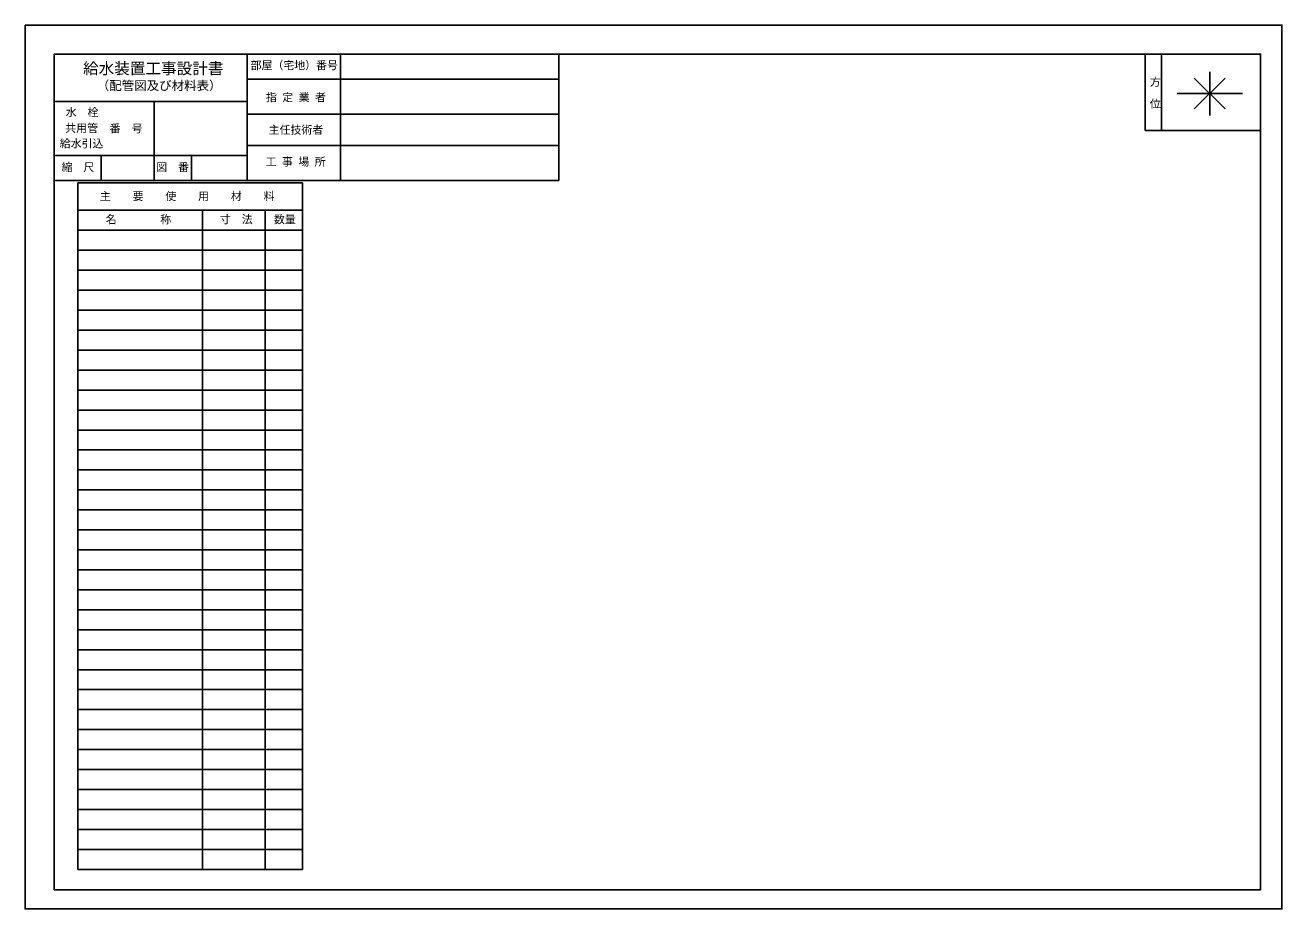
# Model space of a CAD drawing. Units: millimetres, scale not verified. Extents: x -10023 to 10125, y -7107 to 7052.
import ezdxf
from ezdxf.enums import TextEntityAlignment as Align

# ---------------------------------------------------------------- set-up
doc = ezdxf.new("R2010")
doc.units = ezdxf.units.MM
doc.header["$LTSCALE"] = 50
doc.layers.add('0-0_0', color=7, linetype='Continuous')
doc.layers.add('1-8_PAPERLAYER', color=7, linetype='Continuous')
doc.styles.add('@ＭＳ ゴシック', font='')
doc.styles.add('ＭＳ ゴシック', font='')
doc.styles.get('@ＭＳ ゴシック').set_extended_font_data('@MS Gothic')
doc.styles.get('ＭＳ ゴシック').set_extended_font_data('MS Gothic')

msp = doc.modelspace()

# ---------------------------------------------------------------- linework, layer by layer
at = {"layer": '0-0_0'}
msp.add_lwpolyline([(-10023.08, 7051.89), (10125.02, 7051.89), (10125.02, -7107.3), (-10023.08, -7107.3)], close=True, dxfattribs=at)
at = {"layer": '1-8_PAPERLAYER'}
for p, q in [((-6464.83, 4564.14), (-6464.83, 6588.55)), ((-4964.83, 6588.55), (-4964.83, 4564.14)), ((-1464.83, 4564.14), (-1464.83, 6588.55)), ((7933.52, 6588.55), (7933.52, 5362.73)), ((8195.91, 6588.55), (8195.91, 5362.73)), ((8969.13, 6306.05), (8969.13, 5606.05)), ((-6464.83, 6188.55), (-1464.83, 6188.55)), ((9217.21, 6202.93), (8721.04, 5709.16)), ((8721.04, 6202.93), (9217.21, 5709.16)), ((8444.13, 5956.05), (9494.13, 5956.05)), ((-9555.56, 5829.51), (-6464.83, 5829.51)), ((-7954.99, 5829.51), (-7954.99, 4564.14)), ((-6464.83, 5623.71), (-1464.83, 5623.71)), ((7933.52, 5362.73), (9783.52, 5362.73)), ((-6464.83, 5121.51), (-1464.83, 5121.51)), ((-9555.56, 4964.33), (-6464.83, 4964.33)), ((-8801.67, 4964.33), (-8801.67, 4564.14)), ((-7358.45, 4964.33), (-7358.45, 4564.14)), ((-9555.56, 4564.14), (-1464.83, 4564.14)), ((-9177.17, 4084.83), (-5577.17, 4084.83)), ((-7177.17, -6475.17), (-7177.17, 4084.83)), ((-9177.17, 3764.83), (-5577.17, 3764.83)), ((-9177.17, 3444.83), (-5577.17, 3444.83)), ((-9177.17, 3124.83), (-5577.17, 3124.83)), ((-9177.17, 2804.83), (-5577.17, 2804.83)), ((-9177.17, 2484.83), (-5577.17, 2484.83)), ((-9177.17, 2164.83), (-5577.17, 2164.83)), ((-9177.17, 1844.83), (-5577.17, 1844.83)), ((-9177.17, 1524.83), (-5577.17, 1524.83)), ((-9177.17, 1204.83), (-5577.17, 1204.83)), ((-9177.17, 884.83), (-5577.17, 884.83)), ((-9177.17, 564.83), (-5577.17, 564.83)), ((-9177.17, 244.83), (-5577.17, 244.83)), ((-9177.17, -75.17), (-5577.17, -75.17)), ((-9177.17, -395.17), (-5577.17, -395.17)), ((-9177.17, -715.17), (-5577.17, -715.17)), ((-9177.17, -1035.17), (-5577.17, -1035.17)), ((-9177.17, -1355.17), (-5577.17, -1355.17)), ((-9177.17, -1675.17), (-5577.17, -1675.17)), ((-9177.17, -1995.17), (-5577.17, -1995.17)), ((-9177.17, -2315.17), (-5577.17, -2315.17)), ((-9177.17, -2635.17), (-5577.17, -2635.17)), ((-9177.17, -2955.17), (-5577.17, -2955.17)), ((-9177.17, -3275.17), (-5577.17, -3275.17)), ((-9177.17, -3595.17), (-5577.17, -3595.17)), ((-9177.17, -3915.17), (-5577.17, -3915.17)), ((-9177.17, -4235.17), (-5577.17, -4235.17)), ((-9177.17, -4555.17), (-5577.17, -4555.17)), ((-9177.17, -4875.17), (-5577.17, -4875.17)), ((-9177.17, -5195.17), (-5577.17, -5195.17)), ((-9177.17, -5515.17), (-5577.17, -5515.17)), ((-9177.17, -5835.17), (-5577.17, -5835.17)), ((-9177.17, -6155.17), (-5577.17, -6155.17))]:
    msp.add_line(p, q, dxfattribs=at)
for points in [[(-9555.56, -6801.26), (9783.52, -6801.26), (9783.52, 6588.55), (-9555.56, 6588.55)], [(-9177.17, -6475.17), (-5577.17, -6475.17), (-5577.17, 4524.83), (-9177.17, 4524.83)]]:
    msp.add_lwpolyline(points, close=True, dxfattribs=at)
for points in [[(-1464.83, 6588.55), (-9555.56, 6588.55), (-9555.56, 4873.91)], [(-6464.83, 4873.91), (-6464.83, 6588.55), (-1464.83, 6588.55)], [(-6177.17, -6475.17), (-6177.17, 3643.24), (-6177.17, 4084.83)]]:
    msp.add_lwpolyline(points, dxfattribs=at)

# ---------------------------------------------------------------- texts
at = {"layer": '1-8_PAPERLAYER', "style": 'ＭＳ ゴシック'}
for s, height, p in [('給水装置工事設計書', 183.3, (-9093.87, 6211.91)), ('部屋（宅地）番号', 128.3, (-6408.6, 6306.09)), ('（配管図及び材料表）', 146.6, (-8874.89, 5967.41)), ('指 定 業 者', 128.3, (-6162.72, 5793.11)), ('水\u3000栓', 128.3, (-9373.73, 5553.8)), ('共用管', 128.3, (-9380.25, 5299.01)), ('番\u3000号', 128.3, (-8666.99, 5293.62)), ('主任技術者', 128.3, (-6118.43, 5271.06)), ('給水引込', 128.3, (-9467.75, 5053.39)), ('縮\u3000尺', 128.3, (-9438.59, 4673.11)), ('図\u3000番', 128.3, (-7920.86, 4674.96)), ('工 事 場 所', 128.3, (-6167.72, 4761.76)), ('主\u3000\u3000要\u3000\u3000使\u3000\u3000用\u3000\u3000材\u3000\u3000料', 128.3, (-8824.92, 4208.5)), ('名\u3000\u3000\u3000\u3000称', 128.3, (-8731.39, 3835.76)), ('寸\u3000法', 128.3, (-6900.86, 3837.78)), ('数量', 128.3, (-6034.45, 3837.22))]:
    msp.add_text(s, height=height, dxfattribs=at).set_placement(p, align=Align.BOTTOM_LEFT)
at = {"layer": '1-8_PAPERLAYER', "style": '@ＭＳ ゴシック'}
msp.add_text('方\u3000位', height=128.3, rotation=270, dxfattribs=at).set_placement((7989.55, 6232.18), align=Align.BOTTOM_LEFT)

doc.saveas('drawing.dxf')
